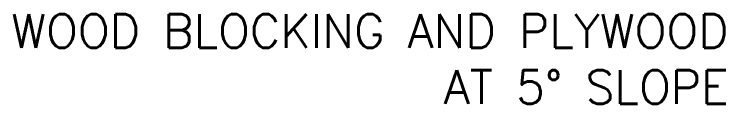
# Model space of a CAD drawing. Header units: inches. Extents: x 99.9 to 155, y 149 to 223.8.
# Drawn here: x 138.29 to 154.11, y 220.96 to 222.96 of the extents above; entities that cross this region are included whole.
import ezdxf

# ---------------------------------------------------------------- set-up
doc = ezdxf.new("R2010")
doc.units = ezdxf.units.IN
doc.header["$LTSCALE"] = 0.5
doc.header["$MEASUREMENT"] = 0
doc.layers.add('TEXT', color=4, linetype='Continuous')
doc.styles.add('ROMANS', font='romans.shx', dxfattribs={"height": 0.75})

msp = doc.modelspace()

# ---------------------------------------------------------------- texts
at = {"layer": 'TEXT', "insert": (154.1718207300779, 222.9597541171981), "char_height": 0.75, "width": 19.25452870926929, "attachment_point": 3, "style": 'ROMANS'}
msp.add_mtext('\\A1;WOOD BLOCKING AND PLYWOOD \\PAT 5%%D SLOPE', dxfattribs=at)

doc.saveas('drawing.dxf')
